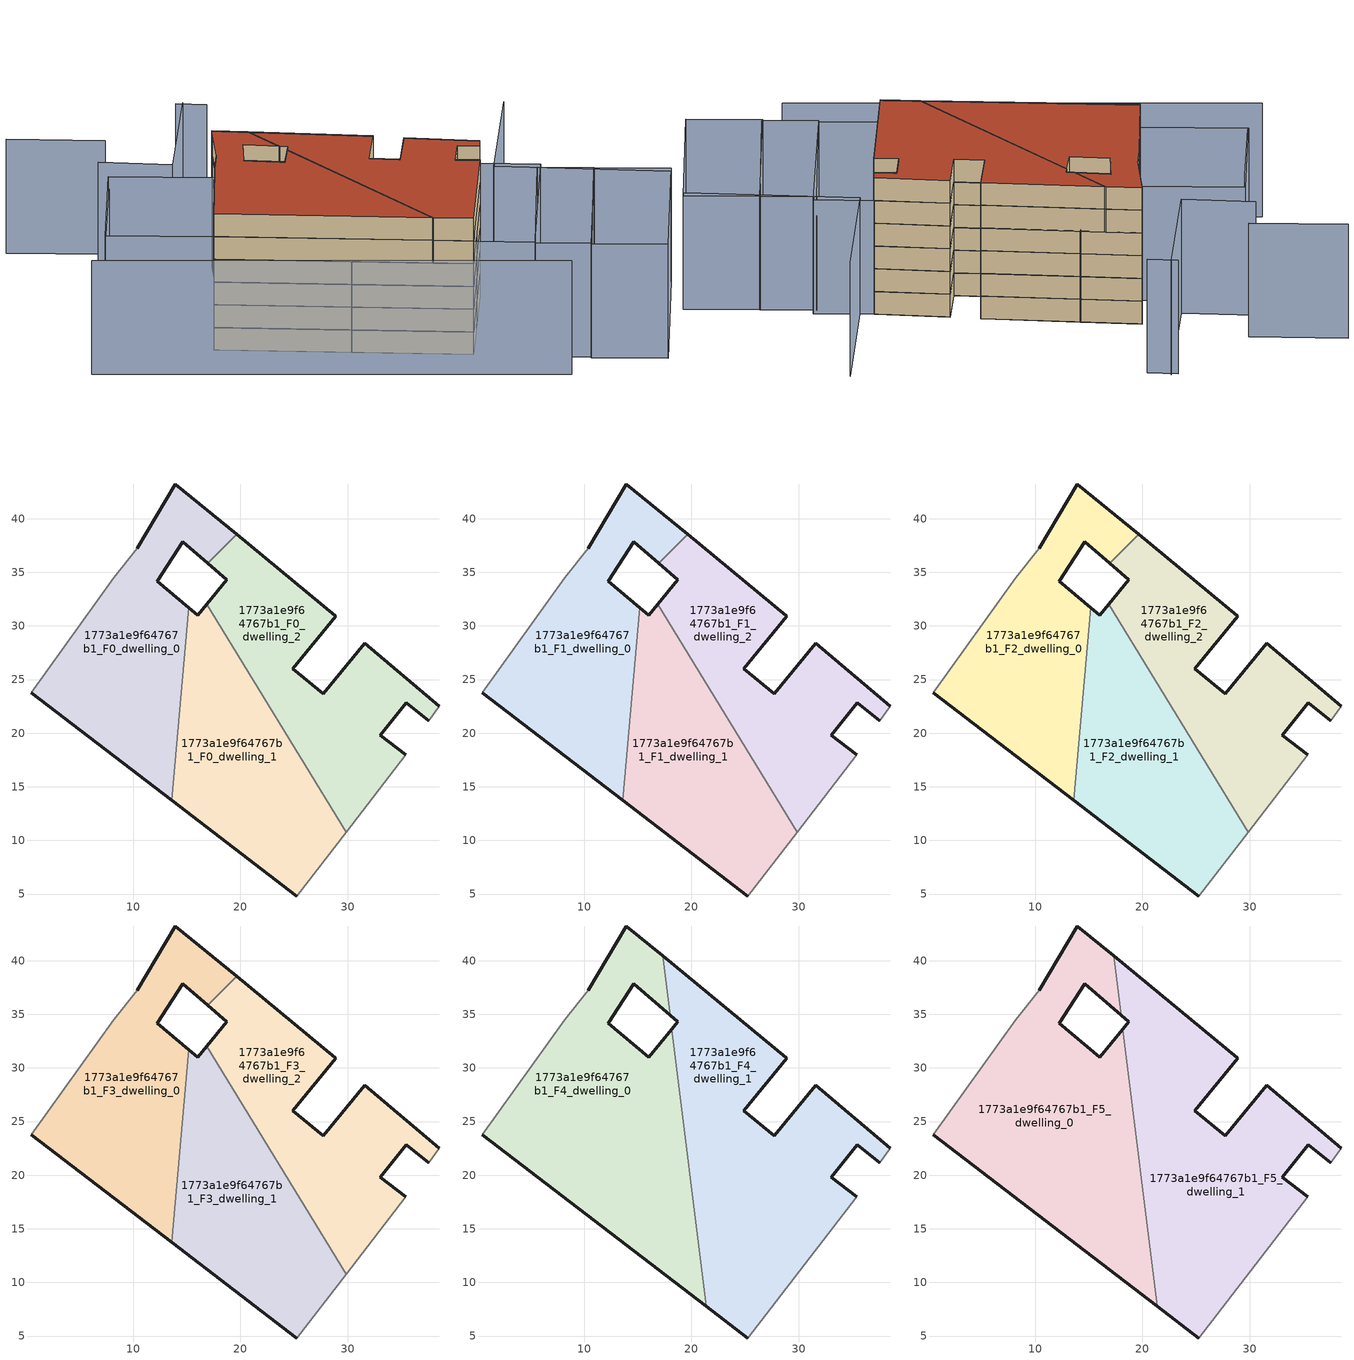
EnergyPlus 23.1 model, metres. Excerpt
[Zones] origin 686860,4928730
1773a1e9f64767b1_F0_dwelling_0
 floor ground (EU_floor_Construction): 13.62,13.74 15.19,31.69 12.25,34.18 14.64,37.84 16.94,35.85 19.65,38.52 13.94,43.23 10.38,37.25 8.21,34.49 0.52,23.79 z0
 wall outside (EU_wall_Construction): 10.38,37.25 13.94,43.23 19.65,38.52 / 16.94,35.85 14.64,37.84 12.25,34.18 15.19,31.69 / 13.62,13.74 0.52,23.79 z0:3
 wall adiabatic (EU_wall_Construction): 0.52,23.79 8.21,34.49 10.38,37.25 z0:3
 wall to 1773a1e9f64767b1_F0_dwelling_2 (EU_wall_Construction): 19.65,38.52 16.94,35.85 z0:3
 wall to 1773a1e9f64767b1_F0_dwelling_1 (EU_wall_Construction): 15.19,31.69 13.62,13.74 z0:3
1773a1e9f64767b1_F0_dwelling_1
 floor ground (EU_floor_Construction): 25.24,4.82 29.85,10.78 16.86,32.01 16.02,31 15.19,31.69 13.62,13.74 z0
 wall outside (EU_wall_Construction): 15.19,31.69 16.02,31 16.86,32.01 / 25.24,4.82 13.62,13.74 z0:3
 wall adiabatic (EU_wall_Construction): 29.85,10.78 25.24,4.82 z0:3
 wall to 1773a1e9f64767b1_F0_dwelling_2 (EU_wall_Construction): 16.86,32.01 29.85,10.78 z0:3
1773a1e9f64767b1_F0_dwelling_2
 floor ground (EU_floor_Construction): 35.43,17.97 33.02,19.79 35.46,22.84 37.58,21.18 38.52,22.52 31.59,28.38 27.72,23.68 24.87,26.02 28.9,30.9 28.82,30.97 19.65,38.52 16.94,35.85 18.74,34.29 16.86,32.01 29.85,10.78 z0
 wall outside (EU_wall_Construction): 37.58,21.18 35.46,22.84 33.02,19.79 35.43,17.97 / 16.86,32.01 18.74,34.29 16.94,35.85 / 19.65,38.52 28.82,30.97 28.9,30.9 24.87,26.02 27.72,23.68 31.59,28.38 38.52,22.52 z0:3
 wall adiabatic (EU_wall_Construction): 38.52,22.52 37.58,21.18 / 35.43,17.97 29.85,10.78 z0:3
1773a1e9f64767b1_F1_dwelling_0
 floor to 1773a1e9f64767b1_F0_dwelling_0 (EU_floor_Construction): 13.62,13.74 15.19,31.69 12.25,34.18 14.64,37.84 16.94,35.85 19.65,38.52 13.94,43.23 10.38,37.25 8.21,34.49 0.52,23.79 z3
 wall outside (EU_wall_Construction): 10.38,37.25 13.94,43.23 19.65,38.52 / 16.94,35.85 14.64,37.84 12.25,34.18 15.19,31.69 / 13.62,13.74 0.52,23.79 z3:6
 wall adiabatic (EU_wall_Construction): 0.52,23.79 8.21,34.49 10.38,37.25 z3:6
 wall to 1773a1e9f64767b1_F1_dwelling_2 (EU_wall_Construction): 19.65,38.52 16.94,35.85 z3:6
 wall to 1773a1e9f64767b1_F1_dwelling_1 (EU_wall_Construction): 15.19,31.69 13.62,13.74 z3:6
1773a1e9f64767b1_F1_dwelling_1
 floor to 1773a1e9f64767b1_F0_dwelling_1 (EU_floor_Construction): 25.24,4.82 29.85,10.78 16.86,32.01 16.02,31 15.19,31.69 13.62,13.74 z3
 wall outside (EU_wall_Construction): 15.19,31.69 16.02,31 16.86,32.01 / 25.24,4.82 13.62,13.74 z3:6
 wall adiabatic (EU_wall_Construction): 29.85,10.78 25.24,4.82 z3:6
 wall to 1773a1e9f64767b1_F1_dwelling_2 (EU_wall_Construction): 16.86,32.01 29.85,10.78 z3:6
1773a1e9f64767b1_F1_dwelling_2
 floor to 1773a1e9f64767b1_F0_dwelling_2 (EU_floor_Construction): 35.43,17.97 33.02,19.79 35.46,22.84 37.58,21.18 38.52,22.52 31.59,28.38 27.72,23.68 24.87,26.02 28.9,30.9 28.82,30.97 19.65,38.52 16.94,35.85 18.74,34.29 16.86,32.01 29.85,10.78 z3
 wall outside (EU_wall_Construction): 37.58,21.18 35.46,22.84 33.02,19.79 35.43,17.97 / 16.86,32.01 18.74,34.29 16.94,35.85 / 19.65,38.52 28.82,30.97 28.9,30.9 24.87,26.02 27.72,23.68 31.59,28.38 38.52,22.52 z3:6
 wall adiabatic (EU_wall_Construction): 38.52,22.52 37.58,21.18 / 35.43,17.97 29.85,10.78 z3:6
1773a1e9f64767b1_F2_dwelling_0
 floor to 1773a1e9f64767b1_F1_dwelling_0 (EU_floor_Construction): 13.62,13.74 15.19,31.69 12.25,34.18 14.64,37.84 16.94,35.85 19.65,38.52 13.94,43.23 10.38,37.25 8.21,34.49 0.52,23.79 z6
 wall outside (EU_wall_Construction): 10.38,37.25 13.94,43.23 19.65,38.52 / 16.94,35.85 14.64,37.84 12.25,34.18 15.19,31.69 / 13.62,13.74 0.52,23.79 z6:9
 wall adiabatic (EU_wall_Construction): 0.52,23.79 8.21,34.49 10.38,37.25 z6:9
 wall to 1773a1e9f64767b1_F2_dwelling_2 (EU_wall_Construction): 19.65,38.52 16.94,35.85 z6:9
 wall to 1773a1e9f64767b1_F2_dwelling_1 (EU_wall_Construction): 15.19,31.69 13.62,13.74 z6:9
1773a1e9f64767b1_F2_dwelling_1
 floor to 1773a1e9f64767b1_F1_dwelling_1 (EU_floor_Construction): 25.24,4.82 29.85,10.78 16.86,32.01 16.02,31 15.19,31.69 13.62,13.74 z6
 wall outside (EU_wall_Construction): 15.19,31.69 16.02,31 16.86,32.01 / 25.24,4.82 13.62,13.74 z6:9
 wall adiabatic (EU_wall_Construction): 29.85,10.78 25.24,4.82 z6:9
 wall to 1773a1e9f64767b1_F2_dwelling_2 (EU_wall_Construction): 16.86,32.01 29.85,10.78 z6:9
1773a1e9f64767b1_F2_dwelling_2
 floor to 1773a1e9f64767b1_F1_dwelling_2 (EU_floor_Construction): 35.43,17.97 33.02,19.79 35.46,22.84 37.58,21.18 38.52,22.52 31.59,28.38 27.72,23.68 24.87,26.02 28.9,30.9 28.82,30.97 19.65,38.52 16.94,35.85 18.74,34.29 16.86,32.01 29.85,10.78 z6
 wall outside (EU_wall_Construction): 37.58,21.18 35.46,22.84 33.02,19.79 35.43,17.97 / 16.86,32.01 18.74,34.29 16.94,35.85 / 19.65,38.52 28.82,30.97 28.9,30.9 24.87,26.02 27.72,23.68 31.59,28.38 38.52,22.52 z6:9
 wall adiabatic (EU_wall_Construction): 38.52,22.52 37.58,21.18 / 35.43,17.97 29.85,10.78 z6:9
1773a1e9f64767b1_F3_dwelling_0
 floor to 1773a1e9f64767b1_F2_dwelling_0 (EU_floor_Construction): 13.62,13.74 15.19,31.69 12.25,34.18 14.64,37.84 16.94,35.85 19.65,38.52 13.94,43.23 10.38,37.25 8.21,34.49 0.52,23.79 z9
 wall outside (EU_wall_Construction): 10.38,37.25 13.94,43.23 19.65,38.52 / 16.94,35.85 14.64,37.84 12.25,34.18 15.19,31.69 / 13.62,13.74 0.52,23.79 z9:12
 wall adiabatic (EU_wall_Construction): 0.52,23.79 8.21,34.49 10.38,37.25 z9:12
 wall to 1773a1e9f64767b1_F3_dwelling_2 (EU_wall_Construction): 19.65,38.52 16.94,35.85 z9:12
 wall to 1773a1e9f64767b1_F3_dwelling_1 (EU_wall_Construction): 15.19,31.69 13.62,13.74 z9:12
1773a1e9f64767b1_F3_dwelling_1
 floor to 1773a1e9f64767b1_F2_dwelling_1 (EU_floor_Construction): 25.24,4.82 29.85,10.78 16.86,32.01 16.02,31 15.19,31.69 13.62,13.74 z9
 wall outside (EU_wall_Construction): 15.19,31.69 16.02,31 16.86,32.01 / 25.24,4.82 13.62,13.74 z9:12
 wall adiabatic (EU_wall_Construction): 29.85,10.78 25.24,4.82 z9:12
 wall to 1773a1e9f64767b1_F3_dwelling_2 (EU_wall_Construction): 16.86,32.01 29.85,10.78 z9:12
1773a1e9f64767b1_F3_dwelling_2
 floor to 1773a1e9f64767b1_F2_dwelling_2 (EU_floor_Construction): 35.43,17.97 33.02,19.79 35.46,22.84 37.58,21.18 38.52,22.52 31.59,28.38 27.72,23.68 24.87,26.02 28.9,30.9 28.82,30.97 19.65,38.52 16.94,35.85 18.74,34.29 16.86,32.01 29.85,10.78 z9
 wall outside (EU_wall_Construction): 37.58,21.18 35.46,22.84 33.02,19.79 35.43,17.97 / 16.86,32.01 18.74,34.29 16.94,35.85 / 19.65,38.52 28.82,30.97 28.9,30.9 24.87,26.02 27.72,23.68 31.59,28.38 38.52,22.52 z9:12
 wall adiabatic (EU_wall_Construction): 38.52,22.52 37.58,21.18 / 35.43,17.97 29.85,10.78 z9:12
1773a1e9f64767b1_F4_dwelling_0
 floor to 1773a1e9f64767b1_F3_dwelling_0 (EU_floor_Construction): 13.62,13.74 15.19,31.69 12.25,34.18 14.64,37.84 16.94,35.85 17.79,36.69 17.32,40.44 13.94,43.23 10.38,37.25 8.21,34.49 0.52,23.79 z12
 floor to 1773a1e9f64767b1_F3_dwelling_2 (EU_floor_Construction): 18.01,34.92 17.79,36.69 16.94,35.85 z12; 18.76,28.91 18.17,33.6 16.86,32.01 z12
 floor to 1773a1e9f64767b1_F3_dwelling_1 (EU_floor_Construction): 21.39,7.77 18.76,28.91 16.86,32.01 16.02,31 15.19,31.69 13.62,13.74 z12
 wall outside (EU_wall_Construction): 10.38,37.25 13.94,43.23 17.32,40.44 / 18.01,34.92 14.64,37.84 12.25,34.18 16.02,31 18.17,33.61 / 21.39,7.77 0.52,23.79 z12:15
 wall adiabatic (EU_wall_Construction): 0.52,23.79 8.21,34.49 10.38,37.25 z12:15
 wall to 1773a1e9f64767b1_F4_dwelling_1 (EU_wall_Construction): 18.17,33.61 21.39,7.77 / 17.32,40.44 18.01,34.92 z12:15
1773a1e9f64767b1_F4_dwelling_1
 floor to 1773a1e9f64767b1_F3_dwelling_0 (EU_floor_Construction): 19.65,38.52 17.32,40.44 17.79,36.69 z12
 floor to 1773a1e9f64767b1_F3_dwelling_2 (EU_floor_Construction): 18.01,34.92 19.65,38.52 17.79,36.69 z12; 35.43,17.97 33.02,19.79 35.46,22.84 37.58,21.18 38.52,22.52 31.59,28.38 27.72,23.68 24.87,26.02 28.9,30.9 28.82,30.97 19.65,38.52 18.01,34.92 18.74,34.29 18.17,33.6 18.76,28.91 29.85,10.78 z12
 floor to 1773a1e9f64767b1_F3_dwelling_1 (EU_floor_Construction): 25.24,4.82 29.85,10.78 18.76,28.91 21.39,7.77 z12
 wall outside (EU_wall_Construction): 17.32,40.44 28.82,30.97 28.9,30.9 24.87,26.02 27.72,23.68 31.59,28.38 38.52,22.52 / 37.58,21.18 35.46,22.84 33.02,19.79 35.43,17.97 / 25.24,4.82 21.39,7.77 / 18.17,33.61 18.74,34.29 18.01,34.92 z12:15
 wall adiabatic (EU_wall_Construction): 38.52,22.52 37.58,21.18 / 35.43,17.97 25.24,4.82 z12:15
1773a1e9f64767b1_F5_dwelling_0
 floor to 1773a1e9f64767b1_F4_dwelling_0 (EU_floor_Construction): 21.39,7.77 18.17,33.61 16.02,31 12.25,34.18 14.64,37.84 18.01,34.92 17.32,40.44 13.94,43.23 10.38,37.25 8.21,34.49 0.52,23.79 z15
 wall outside (EU_wall_Construction): 10.38,37.25 13.94,43.23 17.32,40.44 / 18.01,34.92 14.64,37.84 12.25,34.18 16.02,31 18.17,33.61 / 21.39,7.77 0.52,23.79 z15:18
 wall adiabatic (EU_wall_Construction): 0.52,23.79 8.21,34.49 10.38,37.25 z15:18
 wall to 1773a1e9f64767b1_F5_dwelling_1 (EU_wall_Construction): 18.17,33.61 21.39,7.77 / 17.32,40.44 18.01,34.92 z15:18
 roof outside (EU_roof_Construction): 17.32,40.44 18.01,34.92 14.64,37.84 12.25,34.18 16.02,31 18.17,33.61 21.39,7.77 0.52,23.79 8.21,34.49 10.38,37.25 13.94,43.23 z18
1773a1e9f64767b1_F5_dwelling_1
 floor to 1773a1e9f64767b1_F4_dwelling_1 (EU_floor_Construction): 25.24,4.82 35.43,17.97 33.02,19.79 35.46,22.84 37.58,21.18 38.52,22.52 31.59,28.38 27.72,23.68 24.87,26.02 28.9,30.9 28.82,30.97 17.32,40.44 18.01,34.92 18.74,34.29 18.17,33.61 21.39,7.77 z15
 wall outside (EU_wall_Construction): 17.32,40.44 28.82,30.97 28.9,30.9 24.87,26.02 27.72,23.68 31.59,28.38 38.52,22.52 / 37.58,21.18 35.46,22.84 33.02,19.79 35.43,17.97 / 25.24,4.82 21.39,7.77 / 18.17,33.61 18.74,34.29 18.01,34.92 z15:18
 wall adiabatic (EU_wall_Construction): 38.52,22.52 37.58,21.18 / 35.43,17.97 25.24,4.82 z15:18
 roof outside (EU_roof_Construction): 28.9,30.9 24.87,26.02 27.72,23.68 31.59,28.38 38.52,22.52 37.58,21.18 35.46,22.84 33.02,19.79 35.43,17.97 25.24,4.82 21.39,7.77 18.17,33.61 18.74,34.29 18.01,34.92 17.32,40.44 28.82,30.97 z18
shading: -1.93,42.01 -9.72,31.65 / 19.35,56.96 8.3,43.35 / 8.3,43.35 1.35,49 / 21.39,54.85 18.53,57.25 / 5.58,53.52 -3.91,60.68 / -15.34,26.6 31.63,-6.42 / 55.94,7.55 39.42,20.88 / 39.42,20.88 50.96,35.17 / 10.44,37.33 0.52,23.79 / 0.52,23.79 -9.95,31.45 / -9.95,31.45 -0.03,45 / -0.03,45 10.44,37.33 / 56.45,8.19 43.71,-9.34 / 43.71,-9.34 36.26,-3.93 / 36.26,-3.93 49.01,13.6 / 49.01,13.6 56.45,8.19 / 30.93,0.2 43.48,17.61 / 43.48,17.61 49.01,13.62 / 49.01,13.62 36.46,-3.78 / 36.46,-3.78 30.93,0.2 / 25.19,4.76 38.52,22.52 / 38.52,22.52 44.37,18.13 / 44.37,18.13 31.05,0.37 / 31.05,0.37 25.19,4.76 z0:15
[Building]
EU S2 Campaign: North Axis=0; Terrain=City; Solar Distribution=FullExterior
[Site:Location]
Bologna: Latitude=44.5; Longitude=11.25; Time Zone=1; Elevation=37
[SizingPeriod:WeatherFileDays]
AnnualSizingPeriod: Begin Month=1; Begin Day of Month=1; End Month=12; End Day of Month=31; Day of Week for Start Day=Monday; Use Weather File Daylight Saving Period=No; Use Weather File Rain and Snow Indicators=No
[MATERIAL]
EU_InternalMass_Material: Roughness=MediumRough; Thickness=0.1; Conductivity=1; Density=1800; Specific Heat=900; Thermal Absorptance=0.9; Solar Absorptance=0.7; Visible Absorptance=0.7
[MATERIAL:NOMASS] Roughness=MediumRough; Thermal Absorptance=0.9; Solar Absorptance=0.7; Visible Absorptance=0.7
Name | Thermal Resistance
EU_wall_NoMass | 0.905828
EU_roof_NoMass | 0.37593
EU_floor_NoMass | 0.67114
[CONSTRUCTION]
EU_wall_Construction: EU_wall_NoMass
EU_roof_Construction: EU_roof_NoMass
EU_floor_Construction: EU_floor_NoMass
EU_InternalMass_Construction: EU_InternalMass_Material
[ZONE] Type=1; Multiplier=1; Ceiling Height=autocalculate; Floor Area=autocalculate; Part of Total Floor Area=Yes
Name | Volume
1773a1e9f64767b1_F0_dwelling_0 | 667.204
1773a1e9f64767b1_F1_dwelling_0; 1773a1e9f64767b1_F2_dwelling_0; 1773a1e9f64767b1_F3_dwelling_0; 1773a1e9f64767b1_F0_dwelling_1; 1773a1e9f64767b1_F1_dwelling_1; 1773a1e9f64767b1_F2_dwelling_1; 1773a1e9f64767b1_F3_dwelling_1 | 667.206
1773a1e9f64767b1_F4_dwelling_0 | 1000.81
1773a1e9f64767b1_F5_dwelling_0 | 1000.82
1773a1e9f64767b1_F4_dwelling_1 | 1000.77
1773a1e9f64767b1_F5_dwelling_1 | 1000.78
1773a1e9f64767b1_F0_dwelling_2; 1773a1e9f64767b1_F1_dwelling_2; 1773a1e9f64767b1_F2_dwelling_2; 1773a1e9f64767b1_F3_dwelling_2 | 667.178
[INTERNALMASS] Construction=EU_InternalMass_Construction
Name | Zone or ZoneList | Surface Area
1773a1e9f64767b1_F0_dwelling_0_EU_InternalMass | 1773a1e9f64767b1_F0_dwelling_0 | 222.402
1773a1e9f64767b1_F0_dwelling_1_EU_InternalMass | 1773a1e9f64767b1_F0_dwelling_1 | 222.402
1773a1e9f64767b1_F0_dwelling_2_EU_InternalMass | 1773a1e9f64767b1_F0_dwelling_2 | 222.393
1773a1e9f64767b1_F1_dwelling_0_EU_InternalMass | 1773a1e9f64767b1_F1_dwelling_0 | 222.402
1773a1e9f64767b1_F1_dwelling_1_EU_InternalMass | 1773a1e9f64767b1_F1_dwelling_1 | 222.402
1773a1e9f64767b1_F1_dwelling_2_EU_InternalMass | 1773a1e9f64767b1_F1_dwelling_2 | 222.393
1773a1e9f64767b1_F2_dwelling_0_EU_InternalMass | 1773a1e9f64767b1_F2_dwelling_0 | 222.402
1773a1e9f64767b1_F2_dwelling_1_EU_InternalMass | 1773a1e9f64767b1_F2_dwelling_1 | 222.402
1773a1e9f64767b1_F2_dwelling_2_EU_InternalMass | 1773a1e9f64767b1_F2_dwelling_2 | 222.393
1773a1e9f64767b1_F3_dwelling_0_EU_InternalMass | 1773a1e9f64767b1_F3_dwelling_0 | 222.402
1773a1e9f64767b1_F3_dwelling_1_EU_InternalMass | 1773a1e9f64767b1_F3_dwelling_1 | 222.402
1773a1e9f64767b1_F3_dwelling_2_EU_InternalMass | 1773a1e9f64767b1_F3_dwelling_2 | 222.393
1773a1e9f64767b1_F4_dwelling_0_EU_InternalMass | 1773a1e9f64767b1_F4_dwelling_0 | 333.607
1773a1e9f64767b1_F4_dwelling_1_EU_InternalMass | 1773a1e9f64767b1_F4_dwelling_1 | 333.594
1773a1e9f64767b1_F5_dwelling_0_EU_InternalMass | 1773a1e9f64767b1_F5_dwelling_0 | 333.607
1773a1e9f64767b1_F5_dwelling_1_EU_InternalMass | 1773a1e9f64767b1_F5_dwelling_1 | 333.594
[OTHEREQUIPMENT] Fuel Type=Electricity; Design Level Calculation Method=Watts/Area; Power per Zone Floor Area=1; Fraction Latent=0; Fraction Radiant=0; Fraction Lost=0; Carbon Dioxide Generation Rate=0; EndUse Subcategory=EU_Step8_InternalGains
Name | Zone or ZoneList or Space or SpaceList | Schedule
EU_Step8_InternalGain_1773a1e9f64767b1_F0_dwelling_0_f000 | 1773a1e9f64767b1_F0_dwelling_0 | EU_Step8_GainSchedule_1773a1e9f64767b1_F0_dwelling_0_f000
EU_Step8_InternalGain_1773a1e9f64767b1_F0_dwelling_1_f000 | 1773a1e9f64767b1_F0_dwelling_1 | EU_Step8_GainSchedule_1773a1e9f64767b1_F0_dwelling_1_f000
EU_Step8_InternalGain_1773a1e9f64767b1_F0_dwelling_2_f000 | 1773a1e9f64767b1_F0_dwelling_2 | EU_Step8_GainSchedule_1773a1e9f64767b1_F0_dwelling_2_f000
EU_Step8_InternalGain_1773a1e9f64767b1_F1_dwelling_0_f000 | 1773a1e9f64767b1_F1_dwelling_0 | EU_Step8_GainSchedule_1773a1e9f64767b1_F1_dwelling_0_f000
EU_Step8_InternalGain_1773a1e9f64767b1_F1_dwelling_1_f000 | 1773a1e9f64767b1_F1_dwelling_1 | EU_Step8_GainSchedule_1773a1e9f64767b1_F1_dwelling_1_f000
EU_Step8_InternalGain_1773a1e9f64767b1_F1_dwelling_2_f000 | 1773a1e9f64767b1_F1_dwelling_2 | EU_Step8_GainSchedule_1773a1e9f64767b1_F1_dwelling_2_f000
EU_Step8_InternalGain_1773a1e9f64767b1_F2_dwelling_0_f000 | 1773a1e9f64767b1_F2_dwelling_0 | EU_Step8_GainSchedule_1773a1e9f64767b1_F2_dwelling_0_f000
EU_Step8_InternalGain_1773a1e9f64767b1_F2_dwelling_1_f000 | 1773a1e9f64767b1_F2_dwelling_1 | EU_Step8_GainSchedule_1773a1e9f64767b1_F2_dwelling_1_f000
EU_Step8_InternalGain_1773a1e9f64767b1_F2_dwelling_2_f000 | 1773a1e9f64767b1_F2_dwelling_2 | EU_Step8_GainSchedule_1773a1e9f64767b1_F2_dwelling_2_f000
EU_Step8_InternalGain_1773a1e9f64767b1_F3_dwelling_0_f000 | 1773a1e9f64767b1_F3_dwelling_0 | EU_Step8_GainSchedule_1773a1e9f64767b1_F3_dwelling_0_f000
EU_Step8_InternalGain_1773a1e9f64767b1_F3_dwelling_1_f000 | 1773a1e9f64767b1_F3_dwelling_1 | EU_Step8_GainSchedule_1773a1e9f64767b1_F3_dwelling_1_f000
EU_Step8_InternalGain_1773a1e9f64767b1_F3_dwelling_2_f000 | 1773a1e9f64767b1_F3_dwelling_2 | EU_Step8_GainSchedule_1773a1e9f64767b1_F3_dwelling_2_f000
EU_Step8_InternalGain_1773a1e9f64767b1_F4_dwelling_0_f000 | 1773a1e9f64767b1_F4_dwelling_0 | EU_Step8_GainSchedule_1773a1e9f64767b1_F4_dwelling_0_f000
EU_Step8_InternalGain_1773a1e9f64767b1_F4_dwelling_1_f000 | 1773a1e9f64767b1_F4_dwelling_1 | EU_Step8_GainSchedule_1773a1e9f64767b1_F4_dwelling_1_f000
EU_Step8_InternalGain_1773a1e9f64767b1_F5_dwelling_0_f000 | 1773a1e9f64767b1_F5_dwelling_0 | EU_Step8_GainSchedule_1773a1e9f64767b1_F5_dwelling_0_f000
EU_Step8_InternalGain_1773a1e9f64767b1_F5_dwelling_1_f000 | 1773a1e9f64767b1_F5_dwelling_1 | EU_Step8_GainSchedule_1773a1e9f64767b1_F5_dwelling_1_f000
[ZONEVENTILATION:DESIGNFLOWRATE] Schedule=EU_AlwaysOn; Design Flow Rate Calculation Method=AirChanges/Hour; Air Changes per Hour=0.73129; Ventilation Type=Natural; Fan Pressure Rise=0; Fan Total Efficiency=1; Constant Term Coefficient=1; Temperature Term Coefficient=0; Velocity Term Coefficient=0; Velocity Squared Term Coefficient=0; Minimum Indoor Temperature=-100; Maximum Indoor Temperature=100; Delta Temperature=-100; Minimum Outdoor Temperature=-100; Maximum Outdoor Temperature=100; Maximum Wind Speed=40
Name | Zone or ZoneList or Space or SpaceList
EU_ConstantAir_1773a1e9f64767b1_F0_dwelling_0 | 1773a1e9f64767b1_F0_dwelling_0
EU_ConstantAir_1773a1e9f64767b1_F0_dwelling_1 | 1773a1e9f64767b1_F0_dwelling_1
EU_ConstantAir_1773a1e9f64767b1_F0_dwelling_2 | 1773a1e9f64767b1_F0_dwelling_2
EU_ConstantAir_1773a1e9f64767b1_F1_dwelling_0 | 1773a1e9f64767b1_F1_dwelling_0
EU_ConstantAir_1773a1e9f64767b1_F1_dwelling_1 | 1773a1e9f64767b1_F1_dwelling_1
EU_ConstantAir_1773a1e9f64767b1_F1_dwelling_2 | 1773a1e9f64767b1_F1_dwelling_2
EU_ConstantAir_1773a1e9f64767b1_F2_dwelling_0 | 1773a1e9f64767b1_F2_dwelling_0
EU_ConstantAir_1773a1e9f64767b1_F2_dwelling_1 | 1773a1e9f64767b1_F2_dwelling_1
EU_ConstantAir_1773a1e9f64767b1_F2_dwelling_2 | 1773a1e9f64767b1_F2_dwelling_2
EU_ConstantAir_1773a1e9f64767b1_F3_dwelling_0 | 1773a1e9f64767b1_F3_dwelling_0
EU_ConstantAir_1773a1e9f64767b1_F3_dwelling_1 | 1773a1e9f64767b1_F3_dwelling_1
EU_ConstantAir_1773a1e9f64767b1_F3_dwelling_2 | 1773a1e9f64767b1_F3_dwelling_2
EU_ConstantAir_1773a1e9f64767b1_F4_dwelling_0 | 1773a1e9f64767b1_F4_dwelling_0
EU_ConstantAir_1773a1e9f64767b1_F4_dwelling_1 | 1773a1e9f64767b1_F4_dwelling_1
EU_ConstantAir_1773a1e9f64767b1_F5_dwelling_0 | 1773a1e9f64767b1_F5_dwelling_0
EU_ConstantAir_1773a1e9f64767b1_F5_dwelling_1 | 1773a1e9f64767b1_F5_dwelling_1
[HVACTEMPLATE:THERMOSTAT] Constant Heating Setpoint=20; Constant Cooling Setpoint=50
EU_HeatOnly_1773a1e9f64767b1_F0_dwelling_0; EU_HeatOnly_1773a1e9f64767b1_F0_dwelling_1; EU_HeatOnly_1773a1e9f64767b1_F0_dwelling_2; EU_HeatOnly_1773a1e9f64767b1_F1_dwelling_0; EU_HeatOnly_1773a1e9f64767b1_F1_dwelling_1; EU_HeatOnly_1773a1e9f64767b1_F1_dwelling_2; EU_HeatOnly_1773a1e9f64767b1_F2_dwelling_0; EU_HeatOnly_1773a1e9f64767b1_F2_dwelling_1; EU_HeatOnly_1773a1e9f64767b1_F2_dwelling_2; EU_HeatOnly_1773a1e9f64767b1_F3_dwelling_0; EU_HeatOnly_1773a1e9f64767b1_F3_dwelling_1; EU_HeatOnly_1773a1e9f64767b1_F3_dwelling_2; EU_HeatOnly_1773a1e9f64767b1_F4_dwelling_0; EU_HeatOnly_1773a1e9f64767b1_F4_dwelling_1; EU_HeatOnly_1773a1e9f64767b1_F5_dwelling_0; EU_HeatOnly_1773a1e9f64767b1_F5_dwelling_1
[HVACTEMPLATE:ZONE:IDEALLOADSAIRSYSTEM] System Availability Schedule=EU_AlwaysOn; Maximum Heating Supply Air Temperature=50; Minimum Cooling Supply Air Temperature=13; Maximum Heating Supply Air Humidity Ratio=0.0156; Minimum Cooling Supply Air Humidity Ratio=0.0077; Heating Limit=NoLimit; Cooling Limit=NoLimit; Heating Availability Schedule=EU_AlwaysOn; Cooling Availability Schedule=EU_CoolingOff; Dehumidification Control Type=ConstantSensibleHeatRatio; Cooling Sensible Heat Ratio=0.7; Dehumidification Setpoint=60; Humidification Control Type=None; Humidification Setpoint=30; Outdoor Air Method=None; Outdoor Air Flow Rate per Person=0.00944; Outdoor Air Flow Rate per Zone Floor Area=0; Outdoor Air Flow Rate per Zone=0; Demand Controlled Ventilation Type=None; Outdoor Air Economizer Type=NoEconomizer; Heat Recovery Type=None; Sensible Heat Recovery Effectiveness=0.7; Latent Heat Recovery Effectiveness=0.65
Name | Template Thermostat
1773a1e9f64767b1_F0_dwelling_0 | EU_HeatOnly_1773a1e9f64767b1_F0_dwelling_0
1773a1e9f64767b1_F0_dwelling_1 | EU_HeatOnly_1773a1e9f64767b1_F0_dwelling_1
1773a1e9f64767b1_F0_dwelling_2 | EU_HeatOnly_1773a1e9f64767b1_F0_dwelling_2
1773a1e9f64767b1_F1_dwelling_0 | EU_HeatOnly_1773a1e9f64767b1_F1_dwelling_0
1773a1e9f64767b1_F1_dwelling_1 | EU_HeatOnly_1773a1e9f64767b1_F1_dwelling_1
1773a1e9f64767b1_F1_dwelling_2 | EU_HeatOnly_1773a1e9f64767b1_F1_dwelling_2
1773a1e9f64767b1_F2_dwelling_0 | EU_HeatOnly_1773a1e9f64767b1_F2_dwelling_0
1773a1e9f64767b1_F2_dwelling_1 | EU_HeatOnly_1773a1e9f64767b1_F2_dwelling_1
1773a1e9f64767b1_F2_dwelling_2 | EU_HeatOnly_1773a1e9f64767b1_F2_dwelling_2
1773a1e9f64767b1_F3_dwelling_0 | EU_HeatOnly_1773a1e9f64767b1_F3_dwelling_0
1773a1e9f64767b1_F3_dwelling_1 | EU_HeatOnly_1773a1e9f64767b1_F3_dwelling_1
1773a1e9f64767b1_F3_dwelling_2 | EU_HeatOnly_1773a1e9f64767b1_F3_dwelling_2
1773a1e9f64767b1_F4_dwelling_0 | EU_HeatOnly_1773a1e9f64767b1_F4_dwelling_0
1773a1e9f64767b1_F4_dwelling_1 | EU_HeatOnly_1773a1e9f64767b1_F4_dwelling_1
1773a1e9f64767b1_F5_dwelling_0 | EU_HeatOnly_1773a1e9f64767b1_F5_dwelling_0
1773a1e9f64767b1_F5_dwelling_1 | EU_HeatOnly_1773a1e9f64767b1_F5_dwelling_1
[SIZING:ZONE] Zone Cooling Design Supply Air Temperature Input Method=SupplyAirTemperature; Zone Cooling Design Supply Air Temperature=13; Zone Heating Design Supply Air Temperature Input Method=SupplyAirTemperature; Zone Heating Design Supply Air Temperature=50; Zone Cooling Design Supply Air Humidity Ratio=0.008; Zone Heating Design Supply Air Humidity Ratio=0.008; Cooling Design Air Flow Method=DesignDay; Cooling Design Air Flow Rate=0; Cooling Minimum Air Flow per Zone Floor Area=0.000762; Cooling Minimum Air Flow=0; Cooling Minimum Air Flow Fraction=0.2; Heating Design Air Flow Method=DesignDay; Heating Design Air Flow Rate=0; Heating Maximum Air Flow per Zone Floor Area=0.002032; Heating Maximum Air Flow=0.141576; Heating Maximum Air Flow Fraction=0.3; Account for Dedicated Outdoor Air System=No; Dedicated Outdoor Air System Control Strategy=NeutralSupplyAir; Dedicated Outdoor Air Low Setpoint Temperature for Design=autosize; Dedicated Outdoor Air High Setpoint Temperature for Design=autosize; Zone Load Sizing Method=Sensible Load Only No Latent Load; Zone Latent Cooling Design Supply Air Humidity Ratio Input Method=HumidityRatioDifference; Zone Cooling Design Supply Air Humidity Ratio Difference=0.005; Zone Latent Heating Design Supply Air Humidity Ratio Input Method=HumidityRatioDifference; Zone Humidification Design Supply Air Humidity Ratio Difference=0.005
1773a1e9f64767b1_F0_dwelling_0; 1773a1e9f64767b1_F0_dwelling_1; 1773a1e9f64767b1_F0_dwelling_2; 1773a1e9f64767b1_F1_dwelling_0; 1773a1e9f64767b1_F1_dwelling_1; 1773a1e9f64767b1_F1_dwelling_2; 1773a1e9f64767b1_F2_dwelling_0; 1773a1e9f64767b1_F2_dwelling_1; 1773a1e9f64767b1_F2_dwelling_2; 1773a1e9f64767b1_F3_dwelling_0; 1773a1e9f64767b1_F3_dwelling_1; 1773a1e9f64767b1_F3_dwelling_2; 1773a1e9f64767b1_F4_dwelling_0; 1773a1e9f64767b1_F4_dwelling_1; 1773a1e9f64767b1_F5_dwelling_0; 1773a1e9f64767b1_F5_dwelling_1
[SCHEDULE:CONSTANT]
Name | Hourly Value
EU_AlwaysOn | 1
EU_CoolingOff | 0
[SCHEDULE:FILE] Column Number=1; Rows to Skip at Top=0; Number of Hours of Data=8760; Column Separator=Comma; Interpolate to Timestep=No; Minutes per Item=60; Adjust Schedule for Daylight Savings=Yes
Name | File
EU_Step8_GainSchedule_1773a1e9f64767b1_F0_dwelling_0_f000 | ../../schedules/1773a1e9f64767b1/1773a1e9f64767b1_F0_dwelling_0_f000_gain.csv
EU_Step8_GainSchedule_1773a1e9f64767b1_F0_dwelling_1_f000 | ../../schedules/1773a1e9f64767b1/1773a1e9f64767b1_F0_dwelling_1_f000_gain.csv
EU_Step8_GainSchedule_1773a1e9f64767b1_F0_dwelling_2_f000 | ../../schedules/1773a1e9f64767b1/1773a1e9f64767b1_F0_dwelling_2_f000_gain.csv
EU_Step8_GainSchedule_1773a1e9f64767b1_F1_dwelling_0_f000 | ../../schedules/1773a1e9f64767b1/1773a1e9f64767b1_F1_dwelling_0_f000_gain.csv
EU_Step8_GainSchedule_1773a1e9f64767b1_F1_dwelling_1_f000 | ../../schedules/1773a1e9f64767b1/1773a1e9f64767b1_F1_dwelling_1_f000_gain.csv
EU_Step8_GainSchedule_1773a1e9f64767b1_F1_dwelling_2_f000 | ../../schedules/1773a1e9f64767b1/1773a1e9f64767b1_F1_dwelling_2_f000_gain.csv
EU_Step8_GainSchedule_1773a1e9f64767b1_F2_dwelling_0_f000 | ../../schedules/1773a1e9f64767b1/1773a1e9f64767b1_F2_dwelling_0_f000_gain.csv
EU_Step8_GainSchedule_1773a1e9f64767b1_F2_dwelling_1_f000 | ../../schedules/1773a1e9f64767b1/1773a1e9f64767b1_F2_dwelling_1_f000_gain.csv
EU_Step8_GainSchedule_1773a1e9f64767b1_F2_dwelling_2_f000 | ../../schedules/1773a1e9f64767b1/1773a1e9f64767b1_F2_dwelling_2_f000_gain.csv
EU_Step8_GainSchedule_1773a1e9f64767b1_F3_dwelling_0_f000 | ../../schedules/1773a1e9f64767b1/1773a1e9f64767b1_F3_dwelling_0_f000_gain.csv
EU_Step8_GainSchedule_1773a1e9f64767b1_F3_dwelling_1_f000 | ../../schedules/1773a1e9f64767b1/1773a1e9f64767b1_F3_dwelling_1_f000_gain.csv
EU_Step8_GainSchedule_1773a1e9f64767b1_F3_dwelling_2_f000 | ../../schedules/1773a1e9f64767b1/1773a1e9f64767b1_F3_dwelling_2_f000_gain.csv
EU_Step8_GainSchedule_1773a1e9f64767b1_F4_dwelling_0_f000 | ../../schedules/1773a1e9f64767b1/1773a1e9f64767b1_F4_dwelling_0_f000_gain.csv
EU_Step8_GainSchedule_1773a1e9f64767b1_F4_dwelling_1_f000 | ../../schedules/1773a1e9f64767b1/1773a1e9f64767b1_F4_dwelling_1_f000_gain.csv
EU_Step8_GainSchedule_1773a1e9f64767b1_F5_dwelling_0_f000 | ../../schedules/1773a1e9f64767b1/1773a1e9f64767b1_F5_dwelling_0_f000_gain.csv
EU_Step8_GainSchedule_1773a1e9f64767b1_F5_dwelling_1_f000 | ../../schedules/1773a1e9f64767b1/1773a1e9f64767b1_F5_dwelling_1_f000_gain.csv
